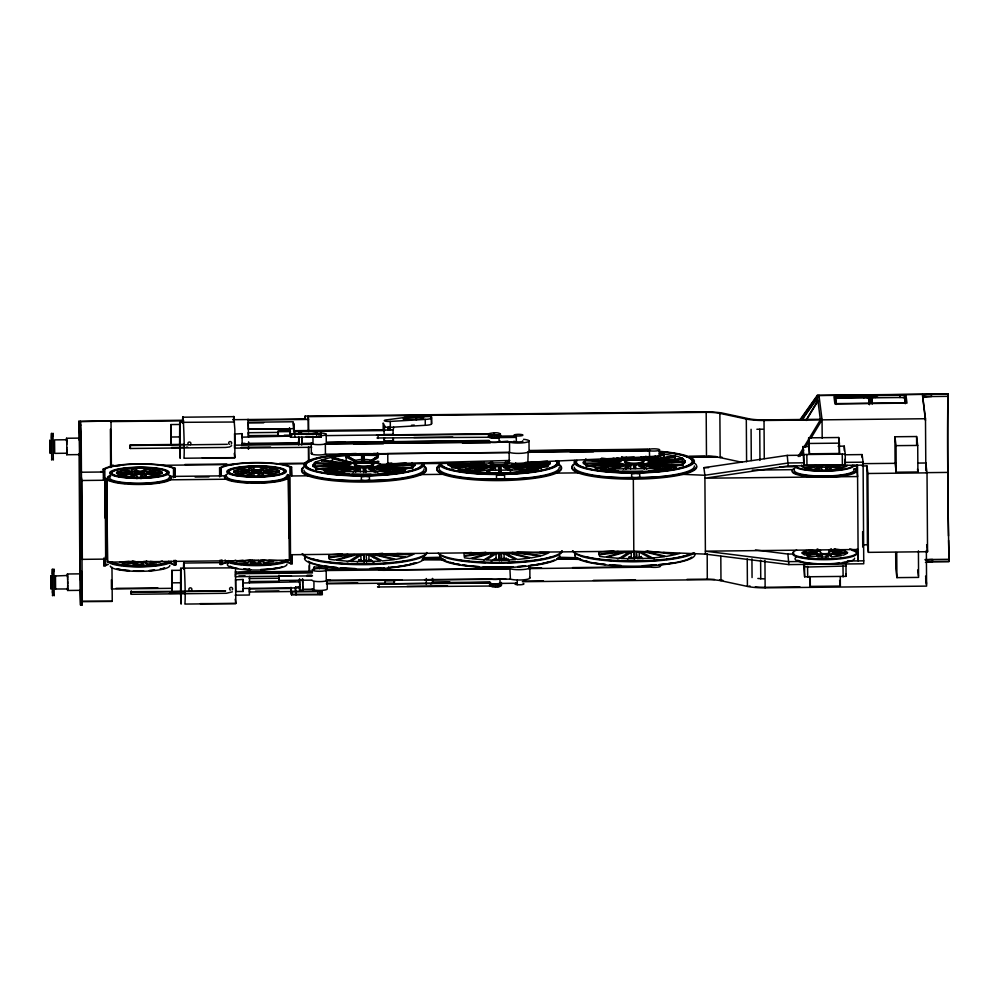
<?xml version="1.0" encoding="UTF-8"?>
<svg xmlns="http://www.w3.org/2000/svg" width="999" height="999" viewBox="0 0 999 999"><rect width="100%" height="100%" fill="white"/><g stroke="black" fill="none" stroke-linecap="round" stroke-linejoin="round"><path stroke-width="1.5" d="M66.833 451.898L66.796 449.438M67.695 585.177L67.632 590.471L80.395 590.334L80.195 573.851L67.433 573.988L67.358 575.399M80.095 578.496L80.195 573.851M131.169 591.995L131.281 594.293L226.411 593.281L232.367 591.833M131.231 592.17L131.256 591.321L131.306 593.106M242.008 437.025L242.083 433.641L234.54 434.041M242.969 582.842L243.044 579.47L235.502 579.87M248.589 444.031L248.601 441.845M249.563 589.847L249.563 587.662M279.196 579.058L279.221 578.209L249.176 578.533M299.475 582.23L299.55 578.858L299.688 584.627M301.623 443.544L301.735 444.992L301.773 440.959M302.734 586.775L302.697 590.809L302.585 589.36M51.286 438.486L51.511 433.241L51.723 460.064L51.636 459.178M52.185 574.213L52.41 568.98L52.622 595.804L52.535 594.904M66.796 450.911L66.733 454.732L79.495 454.595L79.296 438.111L66.533 438.261L66.521 440.109M67.695 586.65L67.62 588.973L55.557 588.998M182.58 423.139C182.68 399.001 185.065 450.274 183.903 458.241L234.877 457.692L234.865 429.595L233.754 416.383L233.591 419.455M183.541 568.955C183.641 544.817 186.026 596.103 184.865 604.07L235.839 603.521L235.489 567.832M249.45 588.349L249.388 595.017L235.115 595.167M301.773 441.945L301.661 443.057M302.485 580.894L302.547 578.821L302.697 583.329M302.734 587.762L302.672 589.31L313.936 589.185L313.936 582.155M799.874 419.942L817.269 395.354L947.926 393.931L947.901 400.574A120.966 2.672 89.4 0 0 947.814 472.415A120.966 2.672 89.4 0 0 948.9 553.533L949.05 561.513L928.021 561.738M52.822 435.964L53.009 433.229L53.309 460.039L53.147 459.153M53.721 571.69L53.909 568.968L54.196 595.766L54.033 594.892M66.783 452.085L66.721 453.234L54.708 453.371L54.533 439.885L66.546 439.747L66.633 440.409M79.221 439.523L79.296 438.111M183.766 444.38L130.22 444.955L130.257 447.952L130.207 446.953M130.232 444.98L130.332 448.501L130.295 445.504L227.322 444.318M171.179 444.98L170.866 424.563L179.87 424.463M172.14 590.796L171.828 570.379L180.831 570.279M242.095 437.15L290.984 436.113M243.057 582.979L299.588 581.855L299.675 583.866M248.239 423.414L248.401 429.208L290.434 428.758M248.564 446.64L248.426 449.188L248.239 447.727M249.45 589.947L249.35 591.995L291.383 591.533M248.252 433.079L248.264 435.626L278.284 435.389L278.246 432.392L248.214 432.717M249.213 581.53L279.258 581.206L279.221 578.234M298.526 434.053C297.927 432.105 302.734 432.205 301.698 434.453M301.536 434.028L301.586 433.004M302.522 581.081L302.572 580.319L302.672 582.28M312.999 443.131L312.974 436.338M80.382 421.253L81.181 434.54L82.268 599.787L82.043 605.044L80.544 605.069L79.67 434.565L78.884 421.266L111.014 420.916L80.432 421.678L80.769 472.24L103.746 471.99M347.889 465.284L348.226 464.273L315.384 462.637L314.972 463.648L347.889 465.284L347.877 464.073C357.892 460.489 369.667 460.639 379.82 463.673L380.369 465.896L414.835 465.522L414.772 463.886L414.835 465.522M55.395 575.973L67.445 575.486L67.532 576.148M55.594 589.098L55.469 575.724M131.294 594.318L131.244 592.931M170.866 424.563L171.066 445.379M183.366 423.251L183.566 422.565M171.828 570.379L172.028 591.196M184.328 569.068L184.528 568.381M233.704 420.179L233.878 419.605M247.977 420.03L248.052 419.23L248.589 437.025M243.044 579.47L243.194 591.445L235.689 591.533L235.577 579.632M278.284 435.389L278.234 433.991M243.157 588.448L299.65 587.849L299.688 585.414M380.369 465.896L380.482 464.872L414.947 464.498L414.772 465.109M549.974 464.06L515.521 464.435L515.634 463.012L515.172 463.811C505.132 467.295 493.406 467.22 483.266 464.16L482.592 463.361L483.778 462.2M685.064 460.964L685.127 462.599L650.674 462.974L650.124 460.751C639.972 457.692 628.246 457.617 618.206 461.088L617.931 463.324L583.466 463.698M344.992 467.02L348.077 466.795L347.914 464.023M615.297 464.085L618.381 463.861L618.756 462.849M835.514 398.326L835.539 396.728A4.508 0.849 -0.4 0 1 839.322 395.966L864.522 395.691A4.508 0.849 -0.4 0 1 868.493 396.378L869.405 404.72L868.506 397.852A4.508 0.849 -0.4 0 0 864.535 397.165L839.335 397.44A4.508 0.849 -0.4 0 0 835.651 398.102M685.077 462.175L685.239 461.176L683.191 458.716L677.809 456.468L658.703 453.159M304.945 556.655L305.132 558.179L305.12 555.931M440.097 555.194L440.284 556.718L440.272 554.47M410.664 468.406L379.308 466.845L379.707 465.434M547.302 467.02L514.46 465.384L514.86 463.973M682.442 464.348L682.454 465.559L649.612 463.923L650.012 462.512M355.12 461.788L346.129 457.08L347.153 455.769M618.206 462.125L618.518 460.939M640.846 457.117A9.016 1.698 -0.4 0 1 642.782 458.354L643.294 460.064L653.421 457.242M116.546 473.026L117.183 471.903C131.094 467.082 147.34 467.182 161.401 471.428L162.325 472.527L161.676 473.651C147.765 478.471 131.531 478.371 117.47 474.125L116.546 473.026L130.419 472.877L133.217 474.038L139.648 474.463L145.954 473.901L148.439 472.677L162.325 472.527M130.419 472.877L132.917 471.653L139.223 471.091L145.654 471.516L148.439 472.677M233.679 471.753L234.315 470.641C248.227 465.821 264.46 465.921 278.534 470.154L279.445 471.266L278.808 472.377C264.897 477.21 248.664 477.097 234.603 472.864L233.679 471.753L247.552 471.603L250.349 472.777L256.78 473.201L263.087 472.639L265.572 471.416L279.445 471.266M247.552 471.603L250.037 470.379L256.356 469.817L262.787 470.242L265.572 471.416M380.482 464.473L380.02 465.272C369.98 468.756 358.266 468.681 348.114 465.621M414.947 464.098L413.524 466.595C382.53 477.335 346.366 477.097 315.035 467.657L312.987 465.197L314.41 462.699C334.29 453.808 357.167 455.294 378.484 455.432M448.314 465.159L448.264 463.524L448.314 465.159L482.779 464.797L482.767 463.573M326.011 435.614L488.573 433.728C503.271 430.257 503.796 437.487 488.648 434.315L376.536 435.227L377.997 434.94M500.424 433.891C501.785 440.234 492.245 437.899 488.673 437.262L376.973 437.974M490.122 582.217C489.535 584.827 498.626 584.04 501.236 582.954M501.411 582.667C502.772 588.998 493.231 586.675 489.647 586.038L377.535 586.95L378.259 586.7M650.361 463.524L650.786 461.55M685.239 461.176L683.816 463.661C652.834 474.413 616.658 474.175 585.339 464.735L583.291 462.275L586.088 459.103M801.71 465.109L802.234 466.92C816.295 471.166 832.529 471.266 846.44 466.446L847.077 465.322M815.434 465.234L816.495 466.496L824.412 467.257L832.105 466.333L832.841 465.034M806.043 420.055L816.383 402.959L815.771 398.189L801.036 418.943M806.181 420.517L817.981 400.986M798.189 456.543L820.366 419.867L817.269 395.354M799.874 456.531L803.833 449.975M805.419 447.352L808.591 442.12M810.976 438.186L822.065 419.842L818.968 395.329L801.573 419.93M348.351 464.198L321.703 460.901L322.352 459.515M403.434 470.991L376.785 467.707L377.447 466.308M538.586 469.53L511.938 466.246L512.599 464.847M620.779 460.064L620.129 461.451L620.117 460.239M673.738 468.069L647.09 464.785L647.752 463.386M626.123 457.829L625.424 458.866L621.565 456.868M802.734 418.918L816.72 399.175M586.413 465.184L585.976 466.208L585.963 464.997M348.114 466.658L348.464 465.771M483.254 465.184L483.616 464.31M231.643 445.704L229.558 446.965L225.449 447.465L130.332 448.501M333.279 457.292L332.405 458.653L351.673 463.261M388.112 472.003L373.039 468.381L373.913 467.033M521.753 470.179L508.191 466.92L509.053 465.571M347.227 468.106L350.237 467.657L350.936 466.595M462.649 470.129L486.8 466.508L486.088 465.546L458.216 470.267L458.204 469.043M674.462 455.706L673.763 456.755L673.763 455.544M505.182 559.228L506.206 557.917M488.898 466.87L489.797 465.771M642.682 460.227L655.544 456.206M499.512 466.283L498.389 467.482L498.851 471.178L499.975 470.154M370.404 461.026L378.496 455.831L370.167 461.201M359.877 560.801L360.939 559.64L357.255 561.987M492.569 560.489L496.091 558.179L491.171 561.301M630.169 557.879L631.243 556.718L627.547 559.065M353.184 471.965L359.265 467.632M487.075 470.292L487.087 471.303L494.405 466.171M487.087 471.303L494.418 466.583L495.492 467.445L489.448 471.278L488.261 470.279M504.557 466.058L503.508 467.357L510.501 471.053L511.688 470.029M132.917 476.91L136.863 474.4L136.9 478.671M141.995 471.153L145.954 468.643M250.05 475.649L253.996 473.139L254.021 475.974M259.128 469.88L263.087 467.37M137.437 561.688L133.491 564.198L143.906 564.235L141.546 561.713L137.437 561.688L137.462 564.535M355.507 471.978L360.339 468.906L359.265 468.044L353.109 471.74M371.79 461.638L378.259 457.542M254.57 560.427L250.624 562.937L261.026 562.974L258.679 560.439L254.57 560.427L254.595 563.261M360.914 555.182L351.074 561.426L364.623 561.688L363.798 555.219L360.914 555.182L360.951 560.864M625.811 469.055L630.644 465.984L629.557 464.71M642.095 458.716L645.966 456.256M496.066 553.721L486.226 559.964L499.775 560.227L498.951 553.758L496.066 553.721L496.103 559.403M631.206 552.26L621.378 558.503L634.927 558.766L634.103 552.297L631.206 552.26L631.243 557.942M817.681 469.705L821.628 467.195L821.653 470.042M822.202 554.482L818.256 556.992L828.658 557.03L826.298 554.507L822.202 554.482L822.227 557.33M828.658 550.387L831.293 548.726M162.263 560.938L158.691 562.362L150.2 561.326M527.784 452.285L649.562 450.786A6.006 1.124 -0.4 0 0 658.054 450.686A6.006 1.124 -0.4 0 0 657.854 449.1A6.006 1.124 -0.4 0 0 649.362 449.188L529.532 450.487M414.098 554.083L396.803 553.521M650.324 462.35C640.284 465.834 628.558 465.759 618.406 462.699L617.744 461.9M549.25 552.622L539.56 552.435M528.558 568.606L650.337 567.095A6.006 1.124 -0.4 0 0 658.254 567.107A6.006 1.124 -0.4 0 0 659.615 565.634M103.496 480.269L103.159 469.155L106.406 467.694A37.675 7.08 -0.4 0 1 171.541 466.983L175.15 468.381L175.212 477.235M103.471 477.897L104.858 477.997L105.145 480.244L105.669 559.103L82.33 559.353L81.98 556.605M219.643 476.748L219.58 467.894L222.827 466.433A37.675 7.08 -0.4 0 1 287.962 465.721L291.571 467.12L291.633 475.974L308.791 475.786M103.746 558.341L103.796 565.721L107.043 564.248M220.192 560.039L220.217 564.46L223.464 562.986M129.395 476.685L135.489 474.313M143.381 471.241L149.463 468.868L149.488 471.715M246.528 475.412L252.61 473.051M260.514 469.967L266.596 467.607L266.621 470.442M814.16 469.48L820.241 467.107M834.802 548.951C818.905 554.22 840.234 550.449 842.819 550.149L834.802 548.951L834.827 551.798M377.772 461.213L372.989 462.987L378.783 461.376M340.247 472.09L353.746 468.331L354.645 467.245M342.857 472.115L355.569 468.581L354.657 467.644L338.636 471.903M375.699 462.974L378.683 462.15M473.901 471.053L487.4 467.295M476.598 471.041L490.721 467.107L489.797 466.183L473.788 470.442M613.161 469.193L625.874 465.646L624.949 464.722L608.928 468.968M658.528 455.382L663.011 454.133L663.935 455.057L645.991 460.052M610.551 469.168L624.05 465.409M347.202 561.8L351.685 560.551M491.283 553.384L471.853 558.791L484.115 559.827L493.931 553.596L491.283 553.384L491.308 556.356M483.841 559.927L488.324 558.678M626.435 551.923L607.005 557.33L619.268 558.366L629.083 552.135L626.435 551.923L626.46 554.895M617.494 558.878L621.977 557.629M448.139 463.736L450.187 466.196C481.518 475.636 517.682 475.874 548.676 465.134L549.925 462.425L549.925 463.636L525.949 463.898M277.235 560.726L268.743 560.227M505.731 578.921L499.712 579.058A6.006 1.124 -0.4 0 1 490.234 578.921M679.595 553.521L677.11 554.17L663.498 552.497M806.093 550.549L802.284 552.397L815.921 552.672L817.419 551.947L806.093 550.549L806.106 553.396M490.122 441.446L326.785 443.881L326.773 443.144L328.983 442.694L488.561 440.721M507.892 441.183L498.089 441.983M651.985 459.927L674.462 456.106L675.174 457.08L648.001 461.151L648.001 459.927M394.655 472.202L378.334 473.951M395.904 472.015L400.861 471.029M536.013 469.555C512.724 473.963 487.312 474.1 463.923 470.342M671.166 468.094L648.626 471.029M146.478 561.201L142.982 561.638L147.552 564.048L156.418 562.949L146.478 561.201L146.503 565.459M263.599 559.927L260.115 560.364L264.685 562.787L273.551 561.675L263.599 559.927L263.624 562.774M373.614 554.657L371.029 554.92L382.392 560.926L394.355 559.627L373.614 554.657L373.626 557.629M508.753 553.196L506.168 553.458L517.532 559.465L529.507 558.166L508.753 553.196L508.778 556.168M820.079 551.448L808.353 549.974M831.23 553.995L827.746 554.433L832.317 556.843L841.183 555.744L831.23 553.995L831.255 556.83M121.391 475.474L132.33 473.838L132.343 476.685M146.541 471.715L157.48 470.079M238.524 474.213L249.463 472.577L249.475 475.412M263.674 470.442L274.613 468.806M327.597 471.041L330.619 470.591M333.629 470.142L338.162 469.468M341.183 469.006L344.205 468.556M324.475 472.04L351.66 467.982L351.648 466.758M459.727 470.042L462.749 469.58M465.759 469.13L470.292 468.456M473.314 468.007L476.336 467.544M479.358 467.095L482.367 466.645M595.579 467.919L621.241 464.085L621.952 465.047L594.78 469.118M674.462 456.106L647.29 459.777M597.902 468.119L602.422 467.445M605.444 466.995L608.466 466.533M611.488 466.083L614.497 465.634M651.872 460.039L656.243 459.39M659.165 458.953L662.087 458.504M665.009 458.066L669.38 457.417M132.904 561.126L121.965 562.762C123.564 565.759 142.607 561.663 132.904 561.126L132.929 563.96M806.143 468.269L817.095 466.633L817.107 469.48M347.914 554.358L329.083 557.18L328.808 554.944L342.108 553.983M618.219 551.436L599.388 554.258L599.1 552.022L613.886 550.948M817.669 553.921L806.73 555.556C808.328 558.553 827.372 554.457 817.669 553.921L817.681 556.768M844.967 454.77L862.125 454.582L863.086 462.175L863.748 563.786L788.873 564.597L705.406 554.12L704.882 475.262L703.92 467.682L787.249 455.394L804.407 455.207M862.724 462.087L863.099 465.122L788.223 465.934L704.907 478.209L815.521 477.01M187.612 447.09L186.214 447.252M416.371 417.157L405.007 418.406A3.384 0.637 -0.4 0 0 403.396 419.193A3.384 0.637 -0.4 0 0 407.305 419.568L419.817 418.906A5.07 0.949 -0.4 0 0 423.489 417.632A5.07 0.949 -0.4 0 0 416.371 417.157L416.396 420.104M119.318 474.9L131.518 473.613L131.531 476.448M147.352 471.94L159.553 470.654L159.565 473.489M236.451 473.638L248.651 472.352M264.485 470.679L276.673 469.38L276.698 472.227M804.083 467.694L816.283 466.408M119.892 562.187L129.046 561.226M243.119 560.277L237.025 560.926L235.177 560.152M816.857 553.696L804.657 554.982L801.885 553.109L815.758 552.959L816.857 553.696L816.87 556.53M844.879 550.736L832.691 552.022L833.778 552.759L847.651 552.609L844.879 550.736L844.904 553.571M508.329 558.953L501.248 559.415L501.211 553.733L504.083 553.633L515.472 559.64L502.022 560.202L501.211 553.733M387.175 463.374L391.795 463.037M317.207 469.018L323.389 468.581M331.106 468.019L337.275 467.569M318.119 469.405L348.926 467.182L348.913 465.959M387.587 464.385L406.106 463.037M460.077 467.008L466.258 466.558M473.963 465.996L480.144 465.546M451.735 468.056L484.078 465.721L484.065 464.498M525.824 462.699L547.427 461.138L547.452 464.11M586.425 465.596L618.768 463.249L619.23 464.248L588.423 466.483M649.775 461.014L682.117 458.666L682.579 459.665L650.174 462.013L649.762 460.601M589.06 465.984L595.229 465.546M602.946 464.985L609.115 464.535M657.017 461.076L663.186 460.626M670.878 460.064L678.583 459.515M465.434 552.934L471.553 552.484M425.237 419.418L426.398 419.343A7.842 1.474 -0.4 0 0 431.531 417.894L431.356 416.483L404.37 417.132A3.646 0.687 -0.4 0 1 402.909 417.707L387.737 419.717A4.72 0.887 -0.4 0 0 384.465 420.841A4.72 0.887 -0.4 0 0 390.284 421.416L425.237 419.418L425.274 425.312L390.322 427.322A4.72 0.887 -0.4 0 1 385.339 427.048A4.72 0.887 -0.4 0 1 384.927 426.061M425.274 425.312L426.436 425.249A7.842 1.474 -0.4 0 0 431.568 423.801L431.531 417.894M394.38 580.344L401.973 579.907M411.513 425.249L414.298 425.112M371.016 474.213L351.935 474.238M642.782 471.228L622.24 471.316M368.931 555.094L366.059 555.194L366.87 561.663L380.319 561.113L368.931 555.094L368.968 560.776M366.096 560.876L371.066 560.601L371.054 559.39M636.351 552.272L639.235 552.172L650.624 558.179L637.175 558.741L636.351 552.272L636.388 556.73M636.388 557.954L641.358 557.679L641.358 556.455M387.1 463.823L509.852 460.452M621.728 457.38L634.165 457.03M643.481 456.78L659.028 456.343L525.324 462.45M875.998 395.554L875.361 395.579A4.508 0.849 -0.4 0 0 871.578 396.341L872.402 403.221L905.444 402.859L904.532 395.991A4.508 0.849 -0.4 0 0 900.561 395.304L875.998 395.554L875.374 397.789A4.508 0.849 -0.4 0 0 871.59 398.551M868.543 396.491L868.506 398.589A4.508 0.849 -0.4 0 0 864.535 397.902L839.335 398.176A4.508 0.849 -0.4 0 0 835.651 398.838M326.748 442.445L488.986 440.434M423.988 557.779L441.121 557.554M529.545 568.119A10.514 1.973 -0.4 0 1 520.941 569.655A10.514 1.973 -0.4 0 1 510.352 568.806L326.198 570.516A7.505 1.411 -0.4 0 1 314.922 571.003A7.505 1.411 -0.4 0 1 314.648 568.843A7.505 1.411 -0.4 0 1 326.024 569.105L355.656 568.731M369.705 568.556L379.058 568.443M817.307 395.554L947.951 394.13M845.241 397.465L868.406 397.215M871.49 397.177L877.659 397.115M923.938 396.603L947.964 396.353M876.011 397.777L900.574 397.515A4.508 0.849 -0.4 0 1 904.545 398.201L905.281 403.721M836.363 403.608L869.405 403.246M182.892 417.207L233.853 416.658M305.157 419.155L305.132 416.096L706.181 411.763A24.076 4.52 -0.4 0 1 713.423 412.088L714.772 412.2A21.753 4.083 -0.4 0 1 721.74 412.937L747.065 418.369A21.454 4.033 -0.4 0 0 763.323 419.917L821.99 419.28M110.277 421.029L183.092 420.242M232.667 419.705L305.494 418.918L305.132 416.096M110.34 421.59L183.704 420.791M247.69 420.104L308.566 419.443L308.641 431.655M179.595 444.692L179.708 422.34L234.528 422.015M248.089 422.252L293.231 421.765L293.381 423.613M248.102 423.002L263.661 422.839M79.358 425.075L80.857 425.05M308.304 430.369L308.204 416.633L706.256 412.325A17.52 3.297 -0.4 0 1 719.867 413.361L746.303 419.031A23.477 4.408 -0.4 0 0 752.771 419.992L754.257 420.129A23.477 4.408 -0.4 0 0 764.023 420.479L925.486 418.731L925.836 470.716M248.414 428.871L293.544 428.721L293.531 426.985M290.409 430.731L278.072 430.856L278.197 436.126L290.534 436.001M293.494 430.694L384.478 429.707M387.562 429.67L390.646 429.645M383.216 430.432L383.166 423.052A188.237 35.352 -0.4 0 1 384.053 430.094L393.069 429.995A188.237 35.352 -0.4 0 0 393.606 427.048M278.172 431.705L290.509 431.568M293.594 431.543L384.59 430.557M316.458 434.403L316.446 431.456L320.941 431.406L321.291 436.9L290.497 437.225L289.335 428.047M79.67 434.565L81.181 434.54M289.71 428.159L290.484 434.278L321.266 433.941M756.867 429.258L762.874 429.195M284.265 435.214L291.97 435.139M171.241 437.013L179.508 436.925M305.894 436.501L321.291 436.9M500.299 436.113L514.685 435.951M413.848 437.5L452.772 437.075M499.038 437.587L516.308 437.4A4.508 0.849 -0.4 0 1 515.197 436.088M384.49 437.774A188.237 35.352 -0.4 0 1 384.116 438.948L384.365 440.921L393.381 440.821L393.356 437.874M241.983 443.394L245.067 443.369M248.164 443.331L299.088 442.782M326.873 442.482L345.392 442.282M894.917 436.763L916.595 436.526L917.719 445.429L917.894 471.978L896.215 472.215L895.092 463.324L894.917 436.763L896.041 445.654L896.215 472.215M242.632 444.068L298.439 443.469M301.548 443.431L312.4 443.319M337.2 443.044L341.858 442.994M808.653 437.837L838.685 437.512L839.397 443.144L839.472 453.471L809.44 453.796L808.653 437.837L809.44 453.796M242.67 444.405L298.489 443.806M301.586 443.768L312.437 443.656M311.651 444.343L234.478 445.179L234.503 448.126L311.676 447.29M171.578 447.502L183.828 447.377M241.134 447.377L270.592 447.053M809.365 443.469L839.397 443.144M842.394 465.022L845.316 464.423L845.254 454.095L842.244 454.12L842.394 465.022L803.895 464.872L802.821 446.59L808.965 446.528M838.111 446.216L844.255 446.141L845.254 454.095M896.041 445.654L917.719 445.429M529.82 450.824L647.602 449.55L647.727 451.198L647.714 450.462L529.945 451.735L529.82 450.824L529.945 452.472M529.832 451.56L593.369 450.874M601.111 450.786L647.602 450.287L647.602 449.55M377.41 452.934A6.006 1.124 -0.4 0 0 381.243 453.933A6.006 1.124 -0.4 0 0 387.762 453.621L509.577 452.485A10.514 1.973 -0.4 0 0 521.528 453.284A10.514 1.973 -0.4 0 0 529.07 451.286L529.008 440.959M570.242 452.035L593.481 451.785M202.335 457.779L234.877 457.692M802.821 446.59L803.833 454.545L842.244 454.12M689.31 456.206L704.919 456.031M311.613 460.851L308.504 460.889L308.404 447.152M686.338 456.805L706.543 456.58A17.52 3.297 -0.4 0 1 720.167 457.617L742.195 462.35M689.173 457.33L717.257 457.03M110.564 465.284L113.661 465.259M184.927 464.485L226.761 464.036M279.445 463.461L305.781 463.174M120.005 465.746L110.639 465.846L110.39 429.22M160.577 465.309L233.941 464.523M279.196 464.023L305.731 463.736M378.209 462.687A6.006 1.124 -0.4 0 0 379.932 464.123A6.006 1.124 -0.4 0 0 387.824 463.948L509.652 462.812A10.514 1.973 -0.4 0 0 527.859 462.612L528.184 452.097M482.717 463.149L482.729 464.373L448.139 464.148L458.753 464.622M515.634 463.411L550.099 463.037M650.786 461.95L685.252 461.575M328.097 466.046L347.577 465.834L347.452 464.822M605.894 463.037L617.882 462.912L583.416 463.274L583.404 462.062M347.565 464.61L347.627 466.258L313.174 466.62L313.162 465.409M103.159 469.155L104.808 469.143A36.164 6.793 -0.4 0 1 138.561 464.098A36.164 6.793 -0.4 0 1 173.501 468.394L175.15 468.381M219.58 467.894L221.229 467.882A36.164 6.793 -0.4 0 1 254.982 462.837A36.164 6.793 -0.4 0 1 289.922 467.132L291.571 467.12M803.633 462.812L788.211 462.987L704.882 475.262L679.982 474.225M845.067 462.362L863.086 462.175M100.624 471.603L103.684 471.565M863.386 463.661L896.14 463.311M917.981 463.074L926.061 462.987M703.92 467.682L708.578 467.632M779.994 466.858L793.955 466.708M852.946 466.058L856.056 466.034M862.262 465.959L866.92 465.909L867.881 473.501L868.393 552.36L927.547 551.723L927.022 472.864L925.786 462.987M400.874 471.228L328.771 471.803M463.923 470.541L536.013 469.767M600.486 469.068L671.166 468.306M170.18 476.436L226.174 475.824M752.247 470.104L794.305 469.655M853.521 469.006L856.63 468.981L857.592 476.56L831.106 476.848M195.13 477.023L208.916 476.873M419.555 474.587L446.078 474.3M553.721 473.139L580.244 472.852M81.468 477.747L81.806 480.494L105.145 480.244M288.811 538.286L288.399 475.149L289.36 560.139L107.492 562.112L106.731 478.808L106.955 480.507L110.052 480.469M169.131 479.832L228.197 479.195M284.153 478.583L288.823 478.533M926.061 472.652L947.814 472.415M867.881 473.501L927.022 472.864M348.751 480.956L364.847 480.781L361.363 480.282L361.338 476.898L365.397 476.436L369.43 476.81L369.455 480.194L365.996 480.769L382.093 480.594M483.903 479.495L499.999 479.32L496.503 478.821L496.491 475.437L500.536 474.975L504.582 475.349L504.607 478.733L501.136 479.308L517.245 479.133M619.043 478.034L635.152 477.859L631.655 477.36L631.63 473.976L635.689 473.514L639.735 473.888L639.747 477.272L636.288 477.847L652.397 477.672M862.786 544.817L867.444 544.767L868.393 552.36M517.37 552.16L547.877 553.296L541.97 555.631L516.246 552.459M291.92 563.573L291.858 554.72L633.803 551.136L705.406 554.12M858.079 549.512L705.381 551.173L788.86 561.65L801.173 561.513M424.051 557.617L439.61 557.454M755.431 549.987L787.899 554.058L794.055 553.995M422.689 559.228L442.919 559.015M183.853 563.036L220.916 562.637M225.549 562.587L228.646 562.549M103.796 565.721L105.444 565.709A36.164 6.793 -0.4 0 1 108.367 564.373M170.891 563.698A36.164 6.793 -0.4 0 1 174.138 564.959L175.787 564.947L175.762 560.514M220.217 564.46L221.865 564.447A36.164 6.793 -0.4 0 1 227.51 562.312M287.312 562.437A36.164 6.793 -0.4 0 1 290.559 563.698L292.207 563.686L292.158 554.832M925.012 559.565L949.038 559.303M847.364 561.013L863.735 560.839M180.557 590.521L180.669 568.156L233.953 567.857M314.173 570.017L314.148 567.057L326.636 566.933L326.935 569.318L326.024 569.105M927.272 561.55L949.05 561.513M480.169 568.593L497.215 568.419M530.706 568.056L541.558 567.932M572.552 567.594L634.54 566.933M378.908 568.668A6.006 1.124 -0.4 0 0 380.631 570.117A6.006 1.124 -0.4 0 0 388.524 569.929L509.902 568.618L510.414 579.133A10.514 1.973 -0.4 0 0 523.651 579.82A10.514 1.973 -0.4 0 0 529.482 577.422M235.115 572.065L312.287 571.228M311.7 571.915L238.823 572.702L311.738 572.24M804.307 564.435L804.57 566.483L807.642 567.02L845.991 566.033L846.066 576.361L804.632 576.81L803.596 564.435M312.5 572.914L235.327 573.751L235.352 576.698L312.525 575.874M238.886 575.986L245.092 575.911M307.105 575.249L311.763 575.199M291.458 575.911L279.121 576.048L279.146 578.995M306.88 575.749L311.513 575.699M279.158 580.481L311.538 580.132M326.96 579.957L330.045 579.932M290.172 581.193L294.68 581.143M172.203 582.842L180.469 582.754M385.289 580.844L394.293 580.744M326.523 583.254L357.729 582.917M432.642 582.105L449.8 581.918M523.151 581.131L543.431 580.906M593.369 580.369L635.501 579.919M687 579.358L707.292 579.133A24.076 4.52 -0.4 0 1 714.522 579.47M757.854 578.458L763.86 578.871M326.411 583.828L385.502 583.179M432.142 582.679L489.672 582.055M522.327 581.705L707.354 579.707A17.52 3.297 -0.4 0 1 720.978 580.744L747.414 586.413A23.477 4.408 -0.4 0 0 753.87 587.375L755.369 587.499A23.477 4.408 -0.4 0 0 765.134 587.849L926.597 586.113L926.36 550.461M895.678 552.509L895.791 568.731L896.915 577.634L918.593 577.397L918.418 550.836M394.617 580.244A188.237 35.352 -0.4 0 1 394.081 583.191L385.065 583.291L385.052 580.344M489.56 582.504L377.56 583.928L489.635 583.079L489.647 586.038M499.999 583.416L517.27 583.229A4.508 0.849 -0.4 0 1 515.571 582.929M116.021 588.361L157.854 587.899M172.315 588.311L111.451 588.973L111.389 579.807M295.617 586.975L300.299 586.925M407.043 586.351L447.527 585.913M249.475 588.911L291.496 588.448M299.513 586.825L299.625 590.259L302.622 590.222M255.569 591.171L278.921 590.909M322.327 594.517L322.24 591.008L291.446 591.333L291.471 594.293L322.327 594.517L291.546 594.855L290.771 588.736M290.946 587.312L291.521 591.895L322.302 591.57M169.48 593.356L184.79 593.194M809.577 576.336L810.314 586.401L840.346 586.076L840.284 577.222M799.937 586.913L764.422 587.3A21.454 4.033 -0.4 0 1 755.306 586.875M80.769 599.8L82.268 599.787M111.975 567.207L112.25 601.336L81.618 601.673L81.419 571.016M200.212 603.633L235.839 603.521M326.773 443.144L490.334 442.058M523.538 439.31A10.514 1.973 -0.4 0 1 526.098 442.395A10.514 1.973 -0.4 0 1 509.515 442.157L325.362 443.868L325.424 454.195A7.505 1.411 -0.4 0 1 315.234 454.82A7.505 1.411 -0.4 0 1 312.25 452.934M353.908 444.056L383.366 443.781M462.437 443.057L490.347 442.794M325.424 454.195L509.577 452.485L509.515 442.157M327.684 580.119L395.117 579.919M424.575 579.645L491.246 579.02M499.001 578.958L502.097 578.921M510.414 579.133L326.261 580.844L326.198 570.516M422.49 558.541L442.757 558.641M569.03 559.228L578.384 559.265M421.928 559.865L445.242 559.964M493.419 560.164L507.405 560.227M635.277 557.991L629.12 557.804L629.108 556.593L630.169 557.479M500.124 559.452L493.968 559.278M833.041 465.759L846.677 466.034M234.078 471.053L247.715 471.328M265.409 471.69L279.046 471.965M116.958 472.315L130.582 472.602M148.289 472.964L161.913 473.239M558.254 557.704L578.496 558.116M556.918 558.678L580.282 559.178M558.254 557.242L576.935 557.729M556.905 558.803L580.244 559.403M683.266 463.936L683.266 465.159L650.337 463.386M592.057 460.614L601.023 461.063M611.475 461.588L618.93 461.963L585.676 459.715L585.277 460.726L618.194 462.362L618.181 461.138M651.86 463.598L660.826 464.036M671.303 464.56L680.282 465.01M471.428 462.212L483.379 462.812M528.671 465.646L536.151 466.021M471.066 463.224L483.041 463.823M323.251 463.623L332.217 464.06M342.669 464.585L348.639 464.885M383.054 466.595L392.033 467.045M402.497 467.557L411.476 468.007M382.629 553.259L378.022 553.796L412.724 554.757L406.818 557.092L378.683 553.621M618.331 471.053L600.362 469.255M349.438 474.063L330.057 472.177M831.555 466.483L842.869 467.882M601.535 458.091L620.791 460.464M647.752 463.798L675.873 467.27L675.212 468.256L675.212 467.033M609.615 459.64L612.574 460.002M617.02 460.551L621.453 461.101M648.426 464.435L652.859 464.972M657.305 465.522L661.738 466.071M666.183 466.62L669.143 466.983M673.588 467.532L676.548 467.894M600.886 459.078L618.643 461.263M517.707 466.433L522.152 466.983M526.598 467.532L531.031 468.081M535.476 468.631L538.436 468.993M327.472 461.101L322.365 459.915L351.161 464.023L346.715 463.474M330.432 461.463L334.877 462.013M339.31 462.562L343.756 463.111M379.595 467.532L384.041 468.081M387 468.444L391.446 468.993M395.879 469.542L400.324 470.092M249.213 470.604L237.887 469.205L237.899 472.04M263.923 472.415L275.249 473.813M132.08 471.865L120.754 470.467L120.779 473.314M146.791 473.688L158.117 475.087M840.609 468.456L830.656 466.708L830.681 469.542M240.147 468.618L250.1 470.379M272.977 474.4L263.024 472.652L263.049 475.487M123.027 469.892L132.967 471.64M155.844 475.661L145.891 473.913L145.916 476.748M616.92 457.967L624.55 460.264M620.242 459.228L623.114 459.915M646.565 465.534L661.238 469.055M613.074 458.216L620.491 459.99M658.416 469.08L643.344 465.459L644.205 464.11M526.161 469.867L509.065 465.971L524.625 470.167M333.279 457.704L354.907 463.349L354.895 462.125M334.166 458.366L354.245 463.186L354.62 461.463A9.016 1.698 -0.4 0 1 362.137 459.49L364.485 459.465A9.016 1.698 -0.4 0 1 372.49 461.276L374.2 463.399L374.188 462.175M376.261 468.456L390.946 471.978M649.862 557.617L654.308 558.678M574.812 555.032L575.436 555.257L575.424 553.009M291.633 475.974L291.283 467.008M288.599 562.287L292.207 563.686M175.787 564.947L175.462 560.402M827.172 467.145L831.742 469.555M817.219 548.876L820.654 550.686M639.71 464.597L646.815 468.931M644.492 468.981L638.661 465.896L639.71 465.01L646.828 468.568M511.688 470.229L504.57 466.471L510.452 469.742M643.056 558.641L639.26 556.63L640.322 557.767M356.243 461.076L347.153 456.168L356.618 461.338M369.418 467.52L376.511 471.853M374.188 471.903L368.369 468.818L369.418 467.932L376.536 471.491M509.178 560.764L504.108 558.091L505.169 558.828M253.596 469.942L249.013 467.52L249.038 470.367M259.54 473.076L264.111 475.499M374.026 562.225L368.968 559.552L372.552 561.625M136.463 471.203L131.893 468.793L131.905 471.628M142.407 474.35L146.978 476.76M636.101 468.456L634.652 464.822M501.098 471.153L499.975 470.354L499.512 466.695L500.636 467.457L501.098 471.153L501.098 470.142M635.264 557.592L634.128 556.755L634.465 559.34M500.124 559.053L498.988 558.216L499.313 560.814M359.877 560.402L358.816 559.515L358.816 560.739L363.836 560.901L363.798 555.219M378.122 467.357L377.447 466.72L405.569 469.78M643.581 459.54L644.492 460.464L644.492 459.253M828.084 469.742L825.723 467.22L825.748 470.054M252.672 467.332L255.032 469.867M260.452 475.686L258.092 473.151L258.117 475.999M135.539 468.606L137.899 471.128M143.332 476.948L140.971 474.425L140.996 478.683M500.449 436.838L500.187 433.603M500.237 440.984L498.813 442.082A6.006 1.124 -0.4 0 1 490.921 442.27A6.006 1.124 -0.4 0 1 489.198 440.821M488.424 436.975L488.648 434.315M572.514 550.699L575.012 553.708L581.605 556.455A62.363 11.713 -0.4 0 0 642.844 561.588A62.363 11.713 -0.4 0 0 694.592 552.996M501.423 585.614L501.161 582.38M438.199 553.159L439.86 555.169L446.453 557.917A62.363 11.713 -0.4 0 0 517.257 562.612A62.363 11.713 -0.4 0 0 562.037 550.811M302.21 553.621L304.72 556.63L311.301 559.378A62.363 11.713 -0.4 0 0 379.495 564.223A62.363 11.713 -0.4 0 0 426.773 553.296M351.66 467.982L350.936 467.008L323.763 470.666M380.045 466.308L412.974 468.081L412.962 466.87M586.088 460.327L585.676 459.303M484.078 465.721L483.616 464.71L451.273 466.645M348.926 467.182L348.464 466.171L315.672 469.13L315.659 467.919M298.576 433.029L298.689 434.478M242.083 433.641L242.158 445.042M242.12 436.638L242.195 437.949M299.638 587.799L299.6 587.125M234.578 433.728L234.653 445.129M243.082 582.467L243.169 584.465M243.194 591.445L243.044 588.836M79.458 454.47L79.396 453.796M66.533 438.261L66.671 441.383M66.733 454.732L66.583 452.747M67.433 573.988L67.57 577.11M67.632 590.471L67.482 588.486M482.604 463.773L482.779 464.797M347.627 466.258L347.452 465.234L313.112 466.208L313.112 464.985M922.414 394.418L925.486 418.731M922.651 398.314A9.016 1.698 -0.4 0 1 931.443 396.528L931.43 394.318A9.016 1.698 -0.4 0 0 922.626 396.103L925.449 420.517M917.519 469.018L917.894 471.978M926.66 544.667L927.547 551.723M925.586 576.073L926.523 583.466M925.636 578.571L926.398 584.602M917.656 569.979L918.406 575.911M871.565 398.676L872.252 404.083M870.042 396.466A6.006 1.124 -0.4 0 1 875.911 395.279L899.937 395.017A6.006 1.124 -0.4 0 1 906.093 396.079L906.98 403.121L834.902 403.908L834.003 396.865A6.006 1.124 -0.4 0 1 839.872 395.666L863.898 395.404A6.006 1.124 -0.4 0 1 870.042 396.466L870.941 403.521M844.692 459.415L845.316 464.423M835.514 396.853L836.2 403.733M835.701 400.412L836.213 404.47M839.472 453.471L838.685 437.512M845.728 563.985L845.991 566.033M845.728 573.713L846.066 576.361M839.635 580.431L840.346 586.076M787.249 455.394L788.223 465.934M787.899 554.058L788.873 564.597M706.181 411.763L706.48 456.019M707.292 579.133L707.192 553.758M649.362 449.188L649.6 456.68A6.006 1.124 -0.4 0 0 657.517 456.693A6.006 1.124 -0.4 0 0 658.878 455.219M633.841 468.481L633.541 466.021L634.665 465.234L635.127 468.693M494.28 432.829L494.418 433.953M501.236 558.191L501.56 560.789M431.568 423.801L431.356 416.483M430.507 583.953A7.842 1.474 -0.4 0 0 432.617 582.892L432.417 578.533M393.381 440.821L393.131 438.848A188.237 35.352 -0.4 0 0 393.344 438.261M364.448 460.676L363.898 456.318L362.762 455.082M365.959 472.614L365.484 468.931L364.36 467.744M363.311 459.877L362.762 455.482L361.638 456.343L362.187 460.701M363.698 472.639L363.236 468.943L364.36 468.156L364.822 471.615M366.084 559.665L366.408 562.25M363.836 559.69L364.16 562.275M316.446 431.456L316.708 436.376M308.142 416.059L308.566 419.443M319.218 567.007L319.43 568.693M317.732 591.058L317.744 594.005M314.148 567.057L314.448 569.455M294.23 431.056L294.618 434.115M278.097 435.289L278.197 436.126M295.442 587.262L296.041 594.805L295.267 588.686M234.253 453.409L234.765 457.417M235.215 599.225L235.727 603.246M110.514 464.91L110.852 467.544M112.25 601.336L81.568 601.248L82.043 605.044M105.382 556.855L105.669 559.103M80.544 605.069L79.995 590.397M299.625 590.259L299.75 584.403M278.259 432.405L278.309 433.778M179.82 422.602L180.157 458.291L179.658 448.201M180.782 568.431L181.119 604.108L180.619 594.018M130.295 445.529L130.332 446.503M298.639 441.296L298.689 442.02L298.726 439.585M293.381 422.927L293.456 425.224M52.373 590.671L52.447 593.156M293.456 424.65L293.519 427.41M249.288 568.668L249.388 571.59M66.683 440.247L66.721 442.694M67.582 575.973L67.607 578.433M298.689 437.337L298.713 438.037M298.551 440.996L298.726 445.017L298.788 438.586M131.294 592.332L225.624 590.958L131.281 591.683C131.006 588.798 131.393 596.378 131.169 592.382M66.733 441.858L66.746 444.268M67.632 577.584L67.645 580.007M301.76 437.025L301.798 440.122M301.735 437.512L301.76 438.661M302.722 582.842L302.722 584.49M298.763 437.05L298.726 438.811M249.475 576.373L249.55 582.854M66.783 443.781L66.833 448.039M67.67 579.507L67.732 585.826M302.747 584.378L302.759 585.938M243.244 585.014L243.257 586.588M67.707 581.63L67.72 583.778M916.595 436.526L916.657 445.379M904.582 396.103L904.607 398.314M899.924 395.304L899.937 397.515M896.74 552.547L896.915 577.634M866.92 465.909L867.444 544.767M863.885 395.691L863.898 397.902M862.125 454.582L862.137 457.542M862.636 531.643L862.736 547.077M857.517 465.184L858.153 560.901L857.167 549.038M856.605 464.71L856.63 468.981M844.255 446.141L844.28 450.574M842.994 566.071L843.131 576.96M839.959 395.954L839.972 398.164M826.298 554.507L826.323 557.342M822.065 419.842L822.177 438.161M810.251 577.547L810.314 586.401M806.83 454.508L806.967 465.397M807.567 566.458L807.704 577.347M803.833 454.545L803.895 464.872M804.57 566.483L804.632 576.81M764.023 420.479L764.272 458.628M764.947 560.377L765.134 587.849M759.764 429.233L759.964 460.414M760.626 560.202L760.751 578.908M751.086 429.308L751.285 460.527M751.935 558.828L752.06 577.559M746.303 419.031L746.59 461.763M747.227 558.941L747.414 586.413M719.867 413.361L720.167 457.617M720.816 556.318L720.978 580.744M682.567 458.454L682.592 462.649M682.117 458.266L681.668 459.29L681.655 458.066M675.174 455.869L675.199 460.052M663.923 453.846L663.948 458.042M663.011 453.721L662.112 454.82L662.1 453.608M662.699 468.394L662.712 469.405M661.313 468.406L644.205 464.51L645.092 465.184L645.092 463.973M659.914 468.419L659.927 469.443M650.611 461.338L650.674 462.974M650.162 460.801L650.174 462.013M649.6 462.712L649.612 463.923M649.313 460.414L649.325 461.625M647.077 463.561L647.09 464.785M643.331 464.248L643.356 468.444M640.746 464.51L640.759 465.721M639.235 552.172L639.273 557.854M635.776 464.785L635.789 465.996M634.103 552.297L634.14 557.979M633.329 478.459L633.803 551.136M630.631 464.772L630.656 468.956M628.508 464.635L628.508 465.859L629.557 465.122L623.413 468.818M625.861 464.435L625.886 468.631M625.199 459.203L625.212 460.414M624.325 459.752L624.912 458.541A9.016 1.698 -0.4 0 1 626.548 457.28M621.952 463.836L621.952 465.047M621.241 463.673L620.541 464.735L620.529 463.511M619.218 463.037L619.23 464.248M618.369 462.649L618.381 463.861M617.869 461.688L617.931 463.324M599.1 552.022L599.125 554.994M586.875 465.372L586.888 466.595M585.264 459.503L585.302 463.698M548.114 465.409L548.114 466.62M547.702 465.609L514.86 464.373L515.209 464.985L515.197 463.761M541.383 468.144L541.396 469.368M540.721 468.319L512.599 465.259L513.274 465.896L513.261 464.672M529.845 567.607L529.907 577.934M528.933 565.459L528.946 568.406M516.296 435.926L516.333 441.833L499.075 442.02L499.025 434.64M517.245 580.269L517.27 584.702M515.509 463.224L515.521 464.435M514.448 464.173L514.46 465.384M511.938 465.022L511.938 466.246M510.501 470.042L510.501 471.053M509.94 465.434L509.94 466.645M509.14 452.297L509.203 462.624M508.179 465.709L508.191 466.92M505.594 465.971L505.606 467.182M504.083 553.633L504.12 559.315M500.624 466.246L500.661 470.442M499.975 578.983L500.024 586.363M498.763 434.715L498.788 437.662M498.851 470.167L498.851 471.178M499.75 583.478L499.762 586.425M498.951 553.758L498.988 559.44M497.539 434.902L497.564 437.849M498.526 583.678L498.551 586.625M496.103 435.027L496.128 437.987M497.09 583.803L497.115 586.75M495.479 466.233L495.516 470.417M494.555 435.089L494.58 438.037M495.541 583.853L495.566 586.813M492.994 435.064L493.019 438.012M493.356 466.108L493.369 467.32M493.981 583.841L494.006 586.788M491.533 434.965L491.558 437.912M492.519 583.741L492.532 586.688M490.709 465.896L490.734 470.092M490.272 434.802L490.284 437.749M491.246 583.566L491.271 586.525M489.285 434.577L489.31 437.525M490.272 583.354L490.284 586.301M489.448 470.267L489.448 471.278M486.8 465.297L486.8 466.508M486.088 465.134L485.389 466.196L485.377 464.972M483.216 464.11L483.229 465.334M475.174 470.417L475.187 471.441M472.39 470.454L472.402 471.466M459.627 469.368L459.627 470.579M432.592 578.471L432.617 582.892M426.286 578.508L426.323 584.415M412.55 467.07L412.15 468.481L412.15 467.27M412.275 462.599L412.3 465.571M404.907 469.955L404.92 471.178M393.069 429.995L393.094 434.428L384.091 434.515L384.053 430.094M394.056 580.244L394.081 583.191M392.407 471.316L392.407 472.327M391.009 471.328L373.913 467.432L374.8 468.106L374.787 466.895M390.284 421.416L390.322 427.322M389.31 426.548L389.335 429.495M389.622 471.341L389.622 472.365M387.762 453.621L387.824 463.948M388.511 566.982L388.524 569.929M384.34 437.974L384.365 440.921M379.308 465.634L379.308 466.845M378.072 435.502L378.097 438.449M379.058 584.265L379.071 587.225M377.722 471.478L377.722 472.49M377.435 455.357L377.447 456.58M376.785 466.483L376.785 467.707M375.349 471.503L375.349 472.515M373.027 467.17L373.039 468.381M370.442 467.432L370.454 468.643M365.484 467.707L365.509 471.903M363.886 455.094L363.911 459.29M361.638 455.119L361.663 459.315M360.327 467.694L360.364 471.89M358.204 467.569L358.216 468.781M355.557 467.357L355.582 471.553M353.147 462.4L353.147 463.623M350.487 462.987L349.825 464.373L349.812 463.161M350.237 466.433L350.237 467.657M348.189 455.681L348.201 456.893M346.116 455.856L346.154 461.538M332.405 457.43L332.43 461.625M329.096 443.556L329.096 444.293M329.995 579.782L329.995 580.519M328.983 442.694L328.996 443.431M328.808 554.944L328.821 557.917M320.479 433.004A7.505 1.411 -0.4 0 1 326.223 434.303L326.273 443.156A7.505 1.411 -0.4 0 1 317.969 444.642A7.505 1.411 -0.4 0 1 311.476 442.944M326.636 566.933L326.648 569.88M321.69 459.69L321.703 460.901M321.216 436.326L321.191 433.379L290.409 433.716L290.434 436.663M322.24 591.008L322.252 593.955M320.941 431.406L320.966 434.353M319.018 433.966L319.031 436.925M320.055 591.595L320.067 594.542M316.571 468.306L316.583 469.518L316.121 468.106M315.784 462.025L315.796 463.249L315.372 462.225M314.972 462.425L314.997 466.62M311.263 443.319L311.326 453.646M308.741 446.915L308.841 462.175M309.503 562.4L309.565 571.565M309.19 565.696L309.228 571.803M295.005 437.175L293.631 423.526L293.656 426.473M290.484 434.278L290.497 437.225M291.521 591.895L291.546 594.855M289.922 467.132L290.559 563.698M279.021 575.199L279.046 579.632M258.679 560.439L258.691 563.274M221.229 467.882L221.278 475.674M221.828 559.777L221.865 564.447M219.842 467.782L219.905 476.635M174.862 468.269L174.912 477.122M173.501 468.394L173.564 477.747M174.113 560.289L174.138 564.959M141.546 561.713L141.558 564.547M111.014 420.916L111.376 467.307M106.955 480.507L107.492 562.112M104.808 469.143L105.132 518.194M105.395 558.329L105.444 565.709M104.008 558.229L104.058 565.596M81.806 480.494L82.33 559.353M78.884 421.266L78.996 439.885M79.096 453.858L79.92 579.532M302.734 585.664L302.772 587.437M301.773 439.835L301.81 441.608M66.796 447.764L66.833 450.087M522.814 440.809A4.508 0.849 -0.4 0 1 519.18 441.908A4.508 0.849 -0.4 0 1 513.986 441.121M393.156 433.554A188.237 35.352 -0.4 0 1 393.369 434.14L393.519 434.727A188.237 35.352 -0.4 0 1 393.618 435.314M390.359 427.072A184.99 34.74 -0.4 0 1 390.035 429.395L387.674 428.921A191.483 35.964 -0.4 0 0 387.849 427.122M326.223 434.303A7.505 1.411 -0.4 0 1 320.829 435.726M311.413 434.103A7.505 1.411 -0.4 0 1 316.596 433.042M523.289 583.478A4.508 0.849 -0.4 0 1 520.129 584.777A4.508 0.849 -0.4 0 1 515.059 583.778M312.163 580.282A7.505 1.411 -0.4 0 0 319.855 581.618A7.505 1.411 -0.4 0 0 327.185 580.119L327.247 588.973A7.505 1.411 -0.4 0 1 318.931 590.459A7.505 1.411 -0.4 0 1 312.437 588.773M828.621 552.397A4.508 0.849 -0.4 0 1 824.874 553.708A4.508 0.849 -0.4 0 1 820.816 552.472M849.699 548.926A32.018 6.006 -0.4 0 1 847.939 556.855A32.018 6.006 -0.4 0 1 805.893 557.829A32.018 6.006 -0.4 0 1 796.678 550.149M854.545 558.216A29.745 5.582 -0.4 0 1 821.628 564.11A29.745 5.582 -0.4 0 1 795.903 557.405M843.431 557.904A29.745 5.582 -0.4 0 1 840.259 558.341M833.154 558.978A29.745 5.582 -0.4 0 1 814.784 558.99M809.178 558.528A29.745 5.582 -0.4 0 1 805.394 558.029M802.896 557.592A29.745 5.582 -0.4 0 1 800.436 557.03M849.587 560.926A28.234 5.307 -0.4 0 1 846.865 561.713M845.241 562.062A28.234 5.307 -0.4 0 1 842.532 562.549M839.51 562.974A28.234 5.307 -0.4 0 1 829.894 563.723M816.732 563.673A28.234 5.307 -0.4 0 1 797.714 560.202M852.11 550.362A32.018 6.006 -0.4 0 1 829.707 559.577A32.018 6.006 -0.4 0 1 793.668 552.447M853.933 465.247A29.745 5.582 -0.4 0 1 824.899 471.153A29.745 5.582 -0.4 0 1 794.467 465.896M853.958 470.117A29.745 5.582 -0.4 0 1 824.937 476.024A29.745 5.582 -0.4 0 1 794.492 470.766M854.957 469.368A32.018 6.006 -0.4 0 1 829.158 477.16A32.018 6.006 -0.4 0 1 792.232 471.603M854.944 468.556A32.018 6.006 -0.4 0 1 822.189 476.448A32.018 6.006 -0.4 0 1 794.904 468.219M852.422 465.272A28.234 5.307 -0.4 0 1 824.862 470.866A28.234 5.307 -0.4 0 1 795.966 465.871M188.361 444.555A1.498 1.474 -7.2 0 1 188.436 442.382A1.498 1.474 -7.2 0 1 190.634 442.644A1.498 1.474 -7.2 0 1 190.172 444.78M229.408 444.33A1.498 1.474 -7.2 0 1 228.908 442.207A1.498 1.474 -7.2 0 1 231.106 441.895A1.498 1.474 -7.2 0 1 231.219 444.068M189.073 590.084A1.498 1.474 -7.2 0 1 189.51 588.124A1.498 1.474 -7.2 0 1 191.521 588.361A1.498 1.474 -7.2 0 1 191.446 590.359M230.369 590.147A1.498 1.474 -7.2 0 1 229.87 588.024A1.498 1.474 -7.2 0 1 232.068 587.724A1.498 1.474 -7.2 0 1 232.18 589.897M707.966 456.056A24.076 4.52 -0.4 0 1 713.711 456.356L715.059 456.456A21.753 4.083 -0.4 0 1 716.32 456.555M720.991 457.043A21.753 4.083 -0.4 0 1 722.04 457.205M925.461 562.437A9.016 1.698 -0.4 0 1 932.529 561.7L932.517 559.477A9.016 1.698 -0.4 0 0 925.449 560.214M949.025 561.313A123.152 2.722 89.4 0 1 948.588 540.347M948.501 535.951A123.152 2.722 89.4 0 1 947.764 471.99A123.152 2.722 89.4 0 1 947.926 393.931M719.555 579.882A21.753 4.083 -0.4 0 1 722.851 580.319M750.237 586.201A21.454 4.033 -0.4 0 1 749.15 585.988M169.206 477.322A29.745 5.582 -0.4 0 1 136.289 483.216A29.745 5.582 -0.4 0 1 110.564 476.511M170.192 476.573A32.018 6.006 -0.4 0 1 140.235 484.465A32.018 6.006 -0.4 0 1 108.367 477.235M168.144 474.787A32.018 6.006 -0.4 0 1 140.222 483.653A32.018 6.006 -0.4 0 1 110.14 475.424M165.572 480.969A29.745 5.582 -0.4 0 1 149.326 483.666M146.353 483.853A29.745 5.582 -0.4 0 1 132.455 483.928M125.212 483.454A29.745 5.582 -0.4 0 1 120.092 482.817M118.943 482.629A29.745 5.582 -0.4 0 1 115.135 481.818M169.78 565.422A29.745 5.582 -0.4 0 1 140.759 571.328A29.745 5.582 -0.4 0 1 110.315 566.058M160.152 564.86A29.745 5.582 -0.4 0 1 155.494 565.546M151.324 565.971A29.745 5.582 -0.4 0 1 127.135 565.996M121.853 565.409A29.745 5.582 -0.4 0 1 119.493 565.047M168.918 561.201A29.745 5.582 -0.4 0 1 140.722 565.646A29.745 5.582 -0.4 0 1 111.476 561.813M171.116 561.288A32.018 6.006 -0.4 0 1 140.772 566.071A32.018 6.006 -0.4 0 1 109.291 561.95M171.129 562.1A32.018 6.006 -0.4 0 1 136.588 566.87A32.018 6.006 -0.4 0 1 108.017 561.226M164.835 568.131A28.234 5.307 -0.4 0 1 160.489 569.268M154.745 570.179A28.234 5.307 -0.4 0 1 149.4 570.691M143.656 570.978A28.234 5.307 -0.4 0 1 133.391 570.941M129.171 570.704A28.234 5.307 -0.4 0 1 121.928 569.929M120.554 569.705A28.234 5.307 -0.4 0 1 116.945 568.943M164.173 568.069A27.485 5.157 -0.4 0 1 159.94 569.18M154.358 570.054A27.485 5.157 -0.4 0 1 149.151 570.554M129.458 570.579A27.485 5.157 -0.4 0 1 123.839 570.017M121.079 569.605A27.485 5.157 -0.4 0 1 117.907 568.943M282.705 479.707A29.745 5.582 -0.4 0 1 261.95 482.654M248.089 482.592A29.745 5.582 -0.4 0 1 239.698 481.893M236.076 481.368A29.745 5.582 -0.4 0 1 228.896 479.395M286.326 476.061A29.745 5.582 -0.4 0 1 257.305 481.955A29.745 5.582 -0.4 0 1 226.86 476.698M287.312 474.488A32.018 6.006 -0.4 0 1 254.558 482.392A32.018 6.006 -0.4 0 1 227.273 474.15M287.325 475.299A32.018 6.006 -0.4 0 1 257.355 483.191A32.018 6.006 -0.4 0 1 225.487 475.974M286.039 559.927A29.745 5.582 -0.4 0 1 257.842 564.373A29.745 5.582 -0.4 0 1 228.609 560.551M272.627 564.273A29.745 5.582 -0.4 0 1 269.892 564.572M265.522 564.91A29.745 5.582 -0.4 0 1 247.153 564.934M241.546 564.46A29.745 5.582 -0.4 0 1 237.762 563.973M235.264 563.523A29.745 5.582 -0.4 0 1 232.804 562.974M286.913 564.16A29.745 5.582 -0.4 0 1 253.996 570.054A29.745 5.582 -0.4 0 1 228.272 563.336M288.261 560.826A32.018 6.006 -0.4 0 1 253.721 565.609A32.018 6.006 -0.4 0 1 225.137 559.952M288.249 560.014A32.018 6.006 -0.4 0 1 257.904 564.797A32.018 6.006 -0.4 0 1 226.423 560.689M281.968 566.858A28.234 5.307 -0.4 0 1 279.233 567.644M277.61 568.006A28.234 5.307 -0.4 0 1 273.414 568.718M271.878 568.906A28.234 5.307 -0.4 0 1 260.789 569.717M250.512 569.667A28.234 5.307 -0.4 0 1 243.644 569.218M237.687 568.443A28.234 5.307 -0.4 0 1 230.082 566.146M277.073 567.907A27.485 5.157 -0.4 0 1 272.977 568.593M270.242 568.931A27.485 5.157 -0.4 0 1 260.689 569.567M250.699 569.53A27.485 5.157 -0.4 0 1 244.006 569.093M169.955 562.949A37.675 7.08 -0.4 0 1 172.178 563.548M224.8 562.562A37.675 7.08 -0.4 0 1 227.947 561.75M659.627 451.648A58.566 11.001 -0.4 0 1 689.31 465.134A58.566 11.001 -0.4 0 1 619.78 472.477A58.566 11.001 -0.4 0 1 576.361 460.439M658.853 451.273A60.09 11.289 -0.4 0 1 691.083 465.034A60.09 11.289 -0.4 0 1 619.917 472.777A60.09 11.289 -0.4 0 1 574.862 460.402M659.303 451.773A57.817 10.852 -0.4 0 1 688.598 465.084A57.817 10.852 -0.4 0 1 619.967 472.34A57.817 10.852 -0.4 0 1 577.11 460.452M694.367 465.946A60.09 11.289 -0.4 0 1 651.223 477.31L620.129 477.647A60.09 11.289 -0.4 0 1 574.225 467.245M694.13 462.912A62.363 11.713 -0.4 0 1 666.745 476.386L635.776 478.296L604.407 477.06A62.363 11.713 -0.4 0 1 573.701 464.21M696.64 466.733A62.363 11.713 -0.4 0 1 627.634 479.095A62.363 11.713 -0.4 0 1 573.701 465.022M691.795 557.13A58.566 11.001 -0.4 0 1 659.352 564.735M656.193 564.997A58.566 11.001 -0.4 0 1 642.369 565.759A57.817 10.852 -0.4 0 0 654.345 564.997M621.066 565.671A58.566 11.001 -0.4 0 1 609.515 564.972M605.157 564.56A58.566 11.001 -0.4 0 1 584.865 560.938M583.354 560.451A58.566 11.001 -0.4 0 1 579.62 558.891M671.153 563.111A57.817 10.852 -0.4 0 1 668.119 563.561M664.959 563.973A57.817 10.852 -0.4 0 1 659.028 564.597M621.241 565.534A57.817 10.852 -0.4 0 1 612.612 565.059M605.531 564.435A57.817 10.852 -0.4 0 1 602.335 564.073M599.263 563.673A57.817 10.852 -0.4 0 1 594.979 562.999M587.887 561.513A57.817 10.852 -0.4 0 1 585.514 560.851M687.574 555.094A60.09 11.289 -0.4 0 1 678.333 557.529M675.536 558.066A60.09 11.289 -0.4 0 1 672.539 558.566M669.392 559.04A60.09 11.289 -0.4 0 1 666.108 559.465M660.589 560.052A60.09 11.289 -0.4 0 1 653.259 560.651M645.654 561.051A60.09 11.289 -0.4 0 1 620.679 561.076M611.713 560.589A60.09 11.289 -0.4 0 1 606.043 560.114M600.124 559.452A60.09 11.289 -0.4 0 1 597.315 559.078M593.381 558.453A60.09 11.289 -0.4 0 1 586.013 556.905M694.942 554.245A60.09 11.289 -0.4 0 1 636.301 566.171A60.09 11.289 -0.4 0 1 574.812 555.544M693.568 552.772A62.363 11.713 -0.4 0 1 627.622 560.889A62.363 11.713 -0.4 0 1 572.864 550.899M558.016 460.589A60.09 11.289 -0.4 0 1 505.781 474.363A60.09 11.289 -0.4 0 1 439.048 463.836M556.53 460.651A58.566 11.001 -0.4 0 1 505.606 474.075A58.566 11.001 -0.4 0 1 440.559 463.823M555.794 460.689A57.817 10.852 -0.4 0 1 505.519 473.938A57.817 10.852 -0.4 0 1 441.321 463.811M559.215 467.407A60.09 11.289 -0.4 0 1 516.071 478.771L484.977 479.108A60.09 11.289 -0.4 0 1 439.747 466.733M505.332 461.925A9.016 1.698 -0.4 0 1 505.631 464.31A9.016 1.698 -0.4 0 1 492.894 464.448A9.016 1.698 -0.4 0 1 492.594 462.062M507.455 462.175A9.765 1.836 -0.4 0 1 504.907 464.622A9.765 1.836 -0.4 0 1 491.783 464.448A9.765 1.836 -0.4 0 1 492.045 461.963M558.978 464.373A62.363 11.713 -0.4 0 1 531.593 477.847L500.624 479.757L469.255 478.521A62.363 11.713 -0.4 0 1 438.549 465.684M558.99 465.184A62.363 11.713 -0.4 0 1 500.636 480.569A62.363 11.713 -0.4 0 1 438.561 466.483M554.358 559.977A58.566 11.001 -0.4 0 1 542.12 563.673M540.784 563.936A58.566 11.001 -0.4 0 1 530.207 565.559M525.749 566.046A58.566 11.001 -0.4 0 1 517.844 566.695M513.274 566.97A58.566 11.001 -0.4 0 1 482.967 566.995M478.608 566.745A58.566 11.001 -0.4 0 1 462.15 565.034M459.303 564.572A58.566 11.001 -0.4 0 1 443.531 559.815M547.864 562.062A57.817 10.852 -0.4 0 1 541.57 563.586M538.873 564.098A57.817 10.852 -0.4 0 1 536.001 564.572M532.966 565.022A57.817 10.852 -0.4 0 1 529.82 565.434M523.888 566.071A57.817 10.852 -0.4 0 1 517.607 566.57M508.628 567.02A57.817 10.852 -0.4 0 1 486.101 566.995M478.883 566.608A57.817 10.852 -0.4 0 1 472.015 566.058M467.182 565.534A57.817 10.852 -0.4 0 1 462.637 564.922M459.827 564.46A57.817 10.852 -0.4 0 1 456.83 563.911M454.033 563.299A57.817 10.852 -0.4 0 1 450.362 562.325M551.323 556.93A60.09 11.289 -0.4 0 1 546.141 558.354M543.181 559.003A60.09 11.289 -0.4 0 1 540.384 559.527M537.4 560.027A60.09 11.289 -0.4 0 1 534.24 560.501M530.968 560.926A60.09 11.289 -0.4 0 1 524 561.65M519.592 562.012A60.09 11.289 -0.4 0 1 507.38 562.624M485.526 562.537A60.09 11.289 -0.4 0 1 476.56 562.05M469.393 561.426A60.09 11.289 -0.4 0 1 466.421 561.088M462.162 560.539A60.09 11.289 -0.4 0 1 458.229 559.915M559.802 555.706A60.09 11.289 -0.4 0 1 501.148 567.632A60.09 11.289 -0.4 0 1 439.66 557.005M561.925 551.023A62.363 11.713 -0.4 0 1 506.605 562.275A62.363 11.713 -0.4 0 1 439.86 554.358M424.063 468.868A60.09 11.289 -0.4 0 1 380.919 480.232L349.825 480.569A60.09 11.289 -0.4 0 1 303.933 470.167M424.038 463.998A60.09 11.289 -0.4 0 1 367.482 475.886A60.09 11.289 -0.4 0 1 304.146 466.083A60.09 11.289 -0.4 0 1 356.281 453.509M373.526 453.446A60.09 11.289 -0.4 0 1 378.134 453.596M422.515 464.011A58.566 11.001 -0.4 0 1 360.239 475.649A58.566 11.001 -0.4 0 1 306.056 463.361A58.566 11.001 -0.4 0 1 377.784 453.871M421.765 464.023A57.817 10.852 -0.4 0 1 360.289 475.512A57.817 10.852 -0.4 0 1 306.805 463.386A57.817 10.852 -0.4 0 1 377.597 454.008M423.826 465.834A62.363 11.713 -0.4 0 1 396.441 479.308L365.472 481.218L334.103 479.982A62.363 11.713 -0.4 0 1 303.396 467.145M426.336 469.655A62.363 11.713 -0.4 0 1 357.33 482.017A62.363 11.713 -0.4 0 1 303.409 467.957M423.838 466.645A62.363 11.713 -0.4 0 1 425.974 468.643M405.232 560.988A60.09 11.289 -0.4 0 1 402.247 561.5M399.088 561.962A60.09 11.289 -0.4 0 1 395.816 562.387M390.284 562.986A60.09 11.289 -0.4 0 1 382.967 563.573M373.801 564.035A60.09 11.289 -0.4 0 1 350.374 563.998M342.882 563.611A60.09 11.289 -0.4 0 1 335.751 563.036M331.268 562.549A60.09 11.289 -0.4 0 1 327.023 562M318.481 560.489A60.09 11.289 -0.4 0 1 313.236 559.153M424.65 557.167A60.09 11.289 -0.4 0 1 366.009 569.093A60.09 11.289 -0.4 0 1 304.508 558.466M415.984 562.762A58.566 11.001 -0.4 0 1 396.665 566.82M395.055 567.02A58.566 11.001 -0.4 0 1 389.048 567.657M384.303 568.044A58.566 11.001 -0.4 0 1 370.542 568.718M355.257 568.731A58.566 11.001 -0.4 0 1 340.609 568.006M336.501 567.644A58.566 11.001 -0.4 0 1 324.163 566.033M322.615 565.759A58.566 11.001 -0.4 0 1 314.573 563.861M313.049 563.374A58.566 11.001 -0.4 0 1 308.379 561.276M414.073 563.111A57.817 10.852 -0.4 0 1 409.727 564.31M406.418 565.047A57.817 10.852 -0.4 0 1 403.733 565.559M400.849 566.046A57.817 10.852 -0.4 0 1 397.814 566.483M394.667 566.895A57.817 10.852 -0.4 0 1 388.736 567.532M380.856 568.131A57.817 10.852 -0.4 0 1 370.467 568.581M355.382 568.593A57.817 10.852 -0.4 0 1 342.32 567.981M336.875 567.519A57.817 10.852 -0.4 0 1 332.043 566.995M328.971 566.595A57.817 10.852 -0.4 0 1 324.687 565.933M426.773 552.484A62.363 11.713 -0.4 0 1 366.021 563.836A62.363 11.713 -0.4 0 1 302.572 553.821M49.95 442.257L50.2 453.409L50.037 439.935L49.95 442.257M50.849 577.984L51.099 589.148L50.924 575.661L50.849 577.984M833.628 553.034L832.13 553.771L843.456 555.157L847.252 553.321L833.628 553.034M358.778 555.057L348.963 561.288L336.7 560.252L356.144 554.845L358.778 555.057M253.197 560.339L247.103 562.699L239.098 561.5L250.037 559.865L253.197 560.339M354.32 554.607L334.89 560.014L329.345 559.29L329.146 557.704L354.32 554.607M489.473 553.146L470.029 558.553L464.498 557.829L464.298 556.243L489.473 553.146M624.612 551.685L605.182 557.092L599.65 556.368L599.45 554.782L624.612 551.685M377.36 553.97L375.337 554.383L396.103 559.353L405.482 557.442L377.36 553.97M512.512 552.509L510.489 552.922L531.256 557.892L540.634 555.981L512.512 552.509M647.664 551.048L645.641 551.46L666.408 556.431L675.786 554.52L647.664 551.048M643.905 551.735L641.321 551.997L652.684 558.004L664.647 556.705L643.905 551.735M485.964 552.459L464.235 555.719L463.961 553.483L485.964 552.459M515.347 435.801A4.508 0.849 -0.4 0 0 522.827 435.339A4.508 0.849 -0.4 0 0 517.182 434.365A4.508 0.849 -0.4 0 0 515.347 435.801M118.906 476.948A29.745 5.582 -0.4 0 0 168.332 473.913A29.745 5.582 -0.4 0 0 131.056 467.47A29.745 5.582 -0.4 0 0 118.906 476.948M135.802 473.514A5.257 0.987 -0.4 0 0 144.543 472.977A5.257 0.987 -0.4 0 0 137.949 471.84A5.257 0.987 -0.4 0 0 135.802 473.514M136.326 473.414A4.508 0.849 -0.4 0 0 143.819 472.952A4.508 0.849 -0.4 0 0 138.162 471.978A4.508 0.849 -0.4 0 0 136.326 473.414M119.942 476.735A28.234 5.307 -0.4 0 0 166.883 473.851A28.234 5.307 -0.4 0 0 131.481 467.744A28.234 5.307 -0.4 0 0 119.942 476.735M120.467 476.635A27.485 5.157 -0.4 0 0 166.146 473.826A27.485 5.157 -0.4 0 0 131.693 467.869A27.485 5.157 -0.4 0 0 120.467 476.635M252.934 472.252A5.257 0.987 -0.4 0 0 261.676 471.715A5.257 0.987 -0.4 0 0 255.082 470.566A5.257 0.987 -0.4 0 0 252.934 472.252M236.039 475.686A29.745 5.582 -0.4 0 0 285.464 472.639A29.745 5.582 -0.4 0 0 248.189 466.208A29.745 5.582 -0.4 0 0 236.039 475.686M253.459 472.14A4.508 0.849 -0.4 0 0 260.939 471.678A4.508 0.849 -0.4 0 0 255.294 470.704A4.508 0.849 -0.4 0 0 253.459 472.14M237.075 475.474A28.234 5.307 -0.4 0 0 284.003 472.589A28.234 5.307 -0.4 0 0 248.614 466.471A28.234 5.307 -0.4 0 0 237.075 475.474M237.6 475.362A27.485 5.157 -0.4 0 0 283.279 472.552A27.485 5.157 -0.4 0 0 248.826 466.608A27.485 5.157 -0.4 0 0 237.6 475.362M628.046 462.987A9.016 1.698 -0.4 0 0 643.019 462.062A9.016 1.698 -0.4 0 0 631.73 460.114A9.016 1.698 -0.4 0 0 628.046 462.987M627.522 463.099A9.765 1.836 -0.4 0 0 643.756 462.1A9.765 1.836 -0.4 0 0 631.518 459.977A9.765 1.836 -0.4 0 0 627.522 463.099M357.742 465.909A9.016 1.698 -0.4 0 0 372.727 464.997A9.016 1.698 -0.4 0 0 361.426 463.037A9.016 1.698 -0.4 0 0 357.742 465.909M357.23 466.021A9.765 1.836 -0.4 0 0 373.451 465.022A9.765 1.836 -0.4 0 0 361.213 462.912A9.765 1.836 -0.4 0 0 357.23 466.021"/></g></svg>
